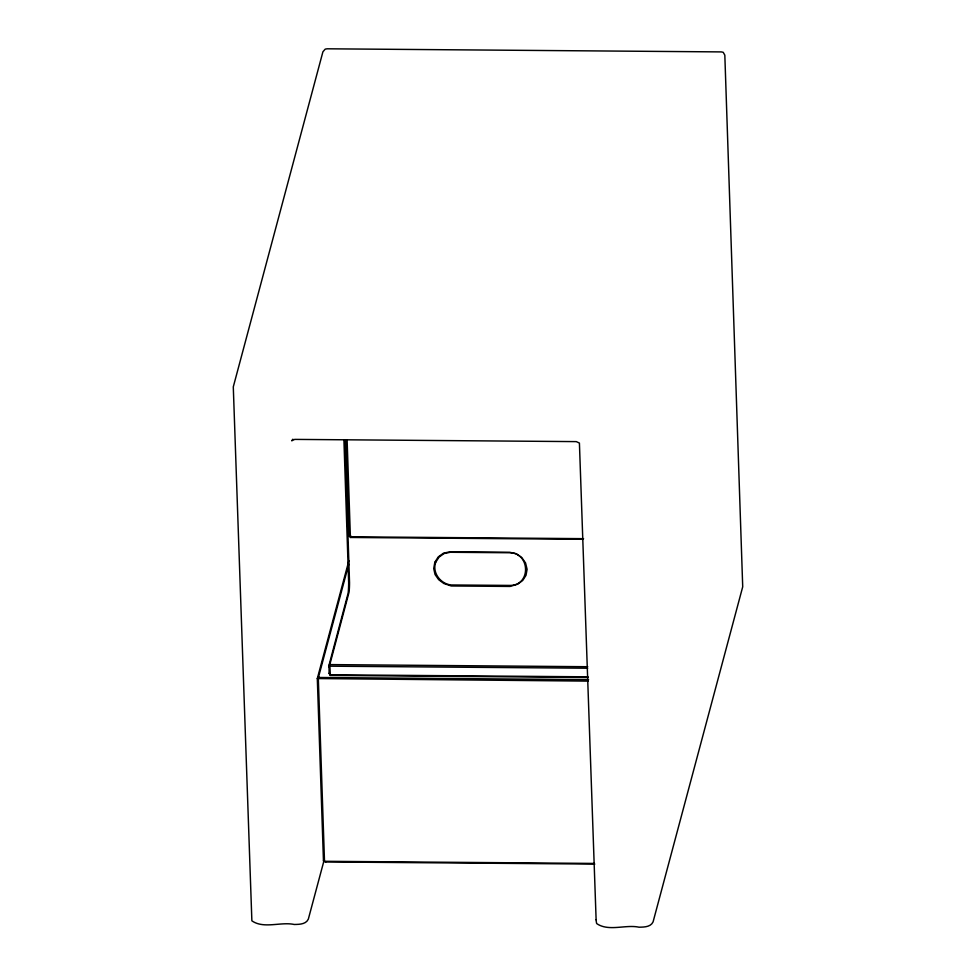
<?xml version="1.0" encoding="UTF-8"?>
<svg xmlns="http://www.w3.org/2000/svg" width="976" height="976" viewBox="0 0 976 976"><rect width="100%" height="100%" fill="white"/><g stroke="black" fill="none" stroke-linecap="round" stroke-linejoin="round"><path stroke-width="1.46" d="M588.125 677.466L330.339 675.429L329.119 673.269L328.985 665.315L348.115 593.249A12.773 1.33 -89.5 0 0 348.664 582.77L343.918 439.956M349.933 534.079L349.323 536.361L350.543 537.471L583.355 539.301M348.883 560.7L317.31 678.552L323.459 860.869L325.789 861.954L594.823 864.077M588.101 681.114L317.31 678.552L318.53 677.051L348.81 564.067M323.983 860.698L308.331 919.136C305.915 924.431 299.193 924.37 294.252 924.479C280.832 921.551 263.801 929.176 251.869 920.819L233.288 386.874L322.91 51.813L325.203 49.142L327.106 48.8L721.276 51.911L723.204 52.289L724.826 55.156L742.712 586.808L653.09 921.856C650.687 927.151 643.953 927.09 639.012 927.2C625.604 924.284 608.56 931.897 596.641 923.54L595.946 919.636M292.885 439.188L291.702 440.798L294.715 439.395L576.304 441.616L579.415 443.067L596.116 919.636M588.601 679.613L319.567 677.49L318.335 678.979L324.496 861.296L594.262 863.431M328.985 665.315L329.815 664.595L349.03 592.261A11.59 1.208 -89.5 0 0 349.53 582.757L344.87 440.347M347.114 440.078L350.347 535.702L349.323 536.361L346.077 440.396M350.543 537.471L351.555 536.812L583.575 538.654M328.9 666.815L329.9 666.181L587.686 668.218M587.759 666.718L329.815 664.595L330.339 675.429M587.979 676.819L330.193 674.782L329.119 673.269M318.53 677.051L319.567 677.49M323.459 860.869L324.496 861.296M324.764 861.515L325.789 861.954M350.347 535.702L351.555 536.812M434.832 562.261L433.71 568.557L435.052 574.51L438.663 579.659L443.836 583.502L451.266 585.978L510.021 586.442L517.695 584.185L522.746 580.415L526.015 575.315L527.101 569.301L525.564 562.969L521.757 557.552L516.243 553.721L509.667 552.27L450.009 551.794L443.531 553.148L438.261 556.893L434.832 562.261M435.735 562.237C431.868 572.631 440.591 583.99 451.18 584.966L510.631 585.429C531.359 584.88 529.98 552.599 509.679 552.745L450.229 552.282L444.007 553.575L439.017 557.125L435.735 562.237"/></g></svg>
